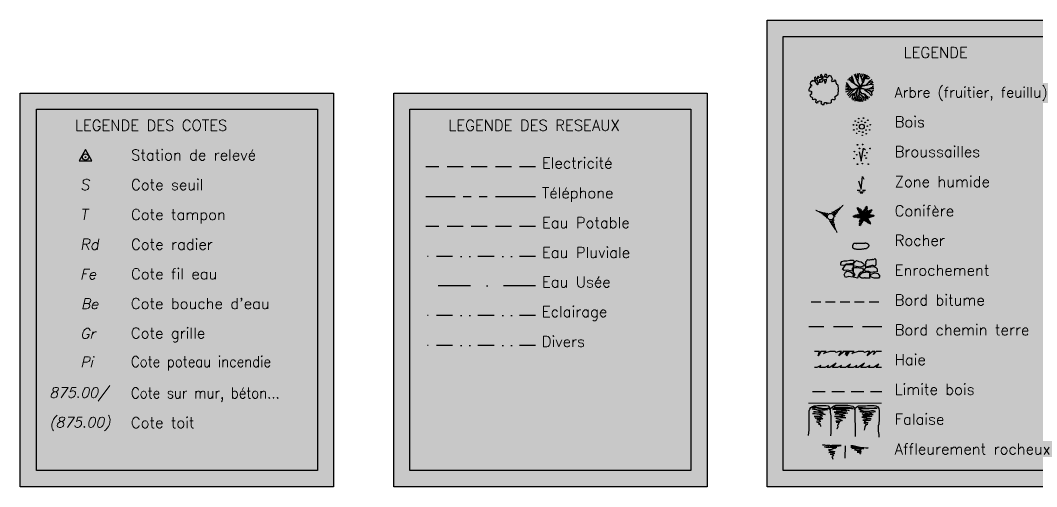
# Paper-space layout 'Layout1' of a CAD drawing. Extents: x -43 to 2298, y -18 to 768.
# Drawn here: x 115.1 to 272.8, y 117.5 to 189.8 of the extents above; entities that cross this region are included whole.
import ezdxf

# ---------------------------------------------------------------- set-up
doc = ezdxf.new("R2010")
doc.units = 0
doc.header["$LTSCALE"] = 2
doc.header["$PDMODE"] = 32
doc.header["$PDSIZE"] = 0.1
for name, pattern in [('CACHE', [0.375, 0.25, -0.125]), ('CACHE2', [0.1875, 0.125, -0.0625]), ('DISCONTINU2', [0.375, 0.25, -0.125]), ('DISCONTINUX2', [1.5, 1, -0.5]), ('DIVISE2', [0.625, 0.25, -0.125, 0, -0.125, 0, -0.125]), ('FANTOME2', [1.25, 0.625, -0.125, 0.125, -0.125, 0.125, -0.125]), ('TIRETPT', [1, 0.5, -0.25, 0, -0.25])]:
    doc.linetypes.add(name, pattern=pattern)
for name, color, linetype in [('ALTITUDE', 7, 'Continuous'), ('CARTOUCHE', 7, 'Continuous'), ('CARTOUCHE_Hachures', 255, 'Continuous'), ('NUMERO', 4, 'Continuous')]:
    doc.layers.add(name, color=color, linetype=linetype)
doc.styles.add('17', font='romans.shx', dxfattribs={"oblique": 13.5, "height": 0.34})
doc.styles.add('20', font='romand', dxfattribs={"height": 1})
doc.styles.add('9', font='romans', dxfattribs={"oblique": 13.5, "height": 0.28})

# ---------------------------------------------------------------- blocks, each defined once
blk = doc.blocks.new('1')
at = {"color": 0}
blk.add_point((0, 0), dxfattribs=at)
at = {"layer": 'ALTITUDE', "style": '9', "oblique": 13.5}
blk.add_attdef('ALT', (0.25, 0), '', height=0.7, dxfattribs=at)
at = {"layer": 'NUMERO', "style": '9', "oblique": 13.5}
blk.add_attdef('MAT', (0.25, 0.85), '', height=0.7, dxfattribs=at)

psp = doc.layouts.get("Layout1")

# ---------------------------------------------------------------- hatches: boundary and pattern name
at = {"layer": 'CARTOUCHE_Hachures'}
for points in [[(230.96, 189.78), (282.9, 189.78), (282.9, 117.48), (230.96, 117.48)], [(115.12, 178.5), (163.71, 178.5), (163.71, 117.48), (115.12, 117.48)], [(173.04, 178.5), (221.63, 178.5), (221.63, 117.48), (173.04, 117.48)]]:
    psp.add_hatch(color=256, dxfattribs=at).paths.add_polyline_path(points)

# ---------------------------------------------------------------- linework, layer by layer
at = {"layer": 'CARTOUCHE', "color": 90}
for p, q in [((239.26, 181.31, 1051.95), (239.18, 181.16, 1051.95)), ((239.4, 181.39, 1051.95), (239.26, 181.31, 1051.95)), ((239.47, 181.2, 1051.95), (239.4, 181.39, 1051.95)), ((239.9, 181.39, 1051.95), (239.87, 181.2, 1051.95)), ((240.17, 181.37, 1051.95), (239.9, 181.39, 1051.95)), ((240.24, 181.19, 1051.95), (240.17, 181.37, 1051.95)), ((244.46, 181.41), (244.95, 180.27)), ((244.67, 181.49), (244.74, 180.83)), ((244.98, 181.56), (244.93, 180.86)), ((245.24, 181.57), (245.07, 180.87)), ((245.49, 181.29), (245.61, 181.54)), ((245.49, 181.07), (245.49, 181.29)), ((245.83, 181.5), (245.7, 181.14)), ((246.04, 181.44), (245.96, 180.98)), ((245.96, 180.98), (246.29, 181.34)), ((237.69, 180.2, 1051.95), (237.63, 179.95, 1051.95)), ((237.63, 179.95, 1051.95), (237.86, 179.74, 1051.95)), ((237.84, 180.31, 1051.95), (237.69, 180.2, 1051.95)), ((237.86, 179.74, 1051.95), (237.78, 179.59, 1051.95)), ((238.02, 180.44, 1051.95), (237.84, 180.31, 1051.95)), ((238.14, 180.32, 1051.95), (238.02, 180.44, 1051.95)), ((238.35, 180.55, 1051.95), (238.14, 180.32, 1051.95)), ((238.45, 181.03, 1051.95), (238.31, 180.84, 1051.95)), ((238.31, 180.84, 1051.95), (238.35, 180.55, 1051.95)), ((238.48, 180.48, 1051.95), (238.4, 180.21, 1051.95)), ((238.4, 180.21, 1051.95), (238.78, 179.79, 1051.95)), ((238.55, 180.78, 1051.95), (238.45, 181.03, 1051.95)), ((238.61, 180.57, 1051.95), (238.48, 180.48, 1051.95)), ((238.81, 180.73, 1051.95), (238.55, 180.78, 1051.95)), ((238.83, 180.47, 1051.95), (238.61, 180.57, 1051.95)), ((238.88, 181.11, 1051.95), (238.78, 180.96, 1051.95)), ((238.78, 180.96, 1051.95), (238.81, 180.73, 1051.95)), ((238.78, 179.79, 1051.95), (238.88, 179.89, 1051.95)), ((238.88, 179.89, 1051.95), (238.83, 180.47, 1051.95)), ((239.03, 180.89, 1051.95), (238.88, 181.11, 1051.95)), ((239.13, 180.36, 1051.95), (238.97, 180.13, 1051.95)), ((238.97, 180.13, 1051.95), (239.51, 180.22, 1051.95)), ((239.02, 180.54, 1051.95), (239.13, 180.36, 1051.95)), ((239.34, 180.53, 1051.95), (239.02, 180.54, 1051.95)), ((239.29, 180.85, 1051.95), (239.03, 180.89, 1051.95)), ((239.18, 181.16, 1051.95), (239.33, 181.01, 1051.95)), ((239.33, 181.01, 1051.95), (239.29, 180.85, 1051.95)), ((239.51, 180.9, 1051.95), (239.34, 180.53, 1051.95)), ((239.67, 180.94, 1051.95), (239.47, 181.2, 1051.95)), ((239.67, 180.54, 1051.95), (239.51, 180.9, 1051.95)), ((239.51, 180.22, 1051.95), (239.67, 180.54, 1051.95)), ((239.85, 181.03, 1051.95), (239.67, 180.94, 1051.95)), ((239.87, 181.2, 1051.95), (239.85, 181.03, 1051.95)), ((239.86, 180.63, 1051.95), (240.09, 180.67, 1051.95)), ((239.93, 179.96, 1051.95), (239.86, 180.63, 1051.95)), ((240.12, 180.45, 1051.95), (239.93, 179.96, 1051.95)), ((240.05, 181.1, 1051.95), (240.24, 181.19, 1051.95)), ((240.12, 180.85, 1051.95), (240.05, 181.1, 1051.95)), ((240.09, 180.67, 1051.95), (240.12, 180.45, 1051.95)), ((240.28, 180.87, 1051.95), (240.12, 180.85, 1051.95)), ((240.45, 181.06, 1051.95), (240.28, 180.87, 1051.95)), ((240.46, 181.2, 1051.95), (240.45, 181.06, 1051.95)), ((240.57, 181.23, 1051.95), (240.46, 181.2, 1051.95)), ((240.87, 181.12, 1051.95), (240.57, 181.23, 1051.95)), ((240.96, 180.88, 1051.95), (240.87, 181.12, 1051.95)), ((240.95, 180.48, 1051.95), (241.07, 180.68, 1051.95)), ((241.1, 180.24, 1051.95), (240.95, 180.48, 1051.95)), ((241.07, 180.68, 1051.95), (240.96, 180.88, 1051.95)), ((241.32, 180.31, 1051.95), (241.1, 180.24, 1051.95)), ((241.35, 180.49, 1051.95), (241.3, 180.43, 1051.95)), ((241.3, 180.43, 1051.95), (241.32, 180.31, 1051.95)), ((241.6, 180.45, 1051.95), (241.35, 180.49, 1051.95)), ((241.64, 180.1, 1051.95), (241.6, 180.45, 1051.95)), ((241.76, 179.83, 1051.95), (241.64, 180.1, 1051.95)), ((241.94, 179.78, 1051.95), (241.76, 179.83, 1051.95)), ((241.98, 179.62, 1051.95), (241.94, 179.78, 1051.95)), ((243.16, 179.85), (243.52, 179.6)), ((243.93, 179.23), (243.24, 180.13)), ((243.56, 180.55), (243.42, 180.51)), ((243.72, 180.51), (243.56, 180.55)), ((244.08, 180.21), (243.65, 180.86)), ((243.96, 180.36), (243.72, 180.51)), ((243.86, 181.02), (244.15, 180.46)), ((244.05, 181.21), (244.24, 180.67)), ((244.57, 179.87), (244.08, 180.21)), ((244.15, 180.46), (244.51, 179.93)), ((244.24, 180.67), (244.42, 180.07)), ((244.42, 180.07), (244.59, 179.88)), ((245.11, 179.51), (244.57, 179.87)), ((244.59, 179.88), (245.1, 179.54)), ((244.74, 180.83), (244.99, 180.23)), ((244.95, 180.27), (245.26, 179.71)), ((245.07, 180.87), (244.99, 180.18)), ((244.99, 180.23), (245.27, 179.72)), ((245.26, 179.71), (245.48, 179.42)), ((245.27, 179.72), (245.41, 179.65)), ((245.41, 179.65), (245.57, 179.77)), ((245.6, 179.74), (245.45, 179.61)), ((246.32, 179.75), (245.46, 179.62)), ((245.7, 180.53), (245.49, 181.07)), ((245.7, 181.14), (245.54, 180.95)), ((245.57, 179.77), (245.77, 180.08)), ((245.8, 180.1), (245.6, 179.74)), ((245.96, 180.98), (245.7, 180.57)), ((245.77, 180.08), (245.7, 180.53)), ((246.05, 180.84), (245.8, 180.1)), ((246.08, 180.83), (245.82, 180.09)), ((245.85, 179.64), (246.34, 179.73)), ((246.49, 181.23), (246.05, 180.84)), ((246.7, 181.07), (246.08, 180.83)), ((246.42, 180.73), (246.08, 180.8)), ((246.64, 180.07), (246.26, 179.73)), ((246.67, 180.07), (246.32, 179.75)), ((246.34, 179.73), (246.98, 179.88)), ((246.66, 180.73), (246.42, 180.73)), ((246.85, 180.34), (246.64, 180.07)), ((246.9, 180.89), (246.66, 180.73)), ((247.3, 180.27), (246.67, 180.07)), ((247.19, 180.53), (246.85, 180.34)), ((246.97, 179.91), (246.92, 179.87)), ((247.12, 179.99), (246.97, 179.91)), ((246.98, 179.88), (247.46, 179.84)), ((247.37, 180.13), (247.12, 179.99)), ((237.51, 179.24, 1051.95), (237.41, 179.06, 1051.95)), ((237.41, 179.06, 1051.95), (237.41, 178.84, 1051.95)), ((237.41, 178.84, 1051.95), (237.63, 178.8, 1051.95)), ((237.65, 179.36, 1051.95), (237.51, 179.24, 1051.95)), ((237.84, 178.32, 1051.95), (237.59, 178.17, 1051.95)), ((237.59, 178.17, 1051.95), (237.66, 177.98, 1051.95)), ((237.78, 179.59, 1051.95), (237.62, 179.56, 1051.95)), ((237.62, 179.56, 1051.95), (237.65, 179.36, 1051.95)), ((237.63, 178.8, 1051.95), (237.78, 178.83, 1051.95)), ((237.88, 178.65, 1051.95), (237.77, 178.57, 1051.95)), ((237.77, 178.57, 1051.95), (237.84, 178.32, 1051.95)), ((237.78, 178.83, 1051.95), (237.88, 178.65, 1051.95)), ((241.47, 177.93, 1051.95), (241.74, 178.16, 1051.95)), ((241.74, 178.16, 1051.95), (241.9, 178.24, 1051.95)), ((241.9, 178.24, 1051.95), (241.97, 178.36, 1051.95)), ((241.95, 179.05, 1051.95), (242.04, 179.23, 1051.95)), ((242.04, 178.93, 1051.95), (241.95, 179.05, 1051.95)), ((241.97, 178.36, 1051.95), (242.04, 178.93, 1051.95)), ((242.04, 179.23, 1051.95), (241.98, 179.62, 1051.95)), ((243.09, 179.29), (244.07, 179.09)), ((243.11, 179.6), (243.62, 179.35)), ((243.67, 178.99), (243.12, 179)), ((243.18, 178.67), (243.8, 178.88)), ((243.87, 178.78), (243.35, 178.3)), ((244.24, 178.8), (243.53, 178.09)), ((244.27, 179.05), (243.67, 178.99)), ((244.24, 179.06), (243.87, 178.78)), ((244.18, 178.33), (243.91, 178.11)), ((244.23, 179.07), (243.93, 179.23)), ((244.51, 178.43), (244.18, 178.33)), ((244.51, 178.42), (244.21, 178.08)), ((244.75, 179.21), (244.23, 179.07)), ((244.76, 179.21), (244.24, 178.8)), ((244.77, 179.18), (244.27, 179.05)), ((244.74, 178.71), (244.51, 178.43)), ((244.52, 178.42), (244.78, 178.7)), ((244.6, 177.92), (244.52, 178.42)), ((244.94, 179), (244.74, 178.71)), ((245.25, 179.23), (244.75, 179.21)), ((245.02, 179.18), (244.77, 179.18)), ((244.78, 178.7), (244.94, 178.99)), ((244.8, 178.49), (244.88, 178.89)), ((244.82, 178.18), (244.8, 178.49)), ((244.89, 178.87), (244.81, 178.48)), ((244.81, 178.48), (244.85, 178.17)), ((244.92, 177.88), (244.82, 178.18)), ((244.85, 178.17), (244.98, 177.72)), ((245.11, 179.38), (244.94, 179)), ((244.94, 178.99), (245.13, 179.38)), ((245, 179.36), (245.22, 179.57)), ((245.3, 179.15), (245.02, 179.18)), ((245.22, 179.57), (245.07, 179.32)), ((245.07, 179.32), (245.37, 179.14)), ((245.1, 179.54), (245.37, 179.56)), ((245.39, 179.54), (245.11, 179.51)), ((245.13, 179.38), (245.11, 179.38)), ((245.37, 179.14), (245.13, 179.37)), ((245.17, 178.04), (245.35, 179.2)), ((245.37, 179.2), (245.18, 178.03)), ((245.22, 179.6), (245.4, 179.62)), ((245.3, 178.37), (245.26, 178.56)), ((245.3, 178.83), (245.49, 178.61)), ((245.3, 178.8), (245.46, 178.59)), ((245.35, 178.27), (245.3, 178.37)), ((245.35, 179.2), (245.37, 179.2)), ((245.46, 178.18), (245.35, 178.27)), ((245.37, 179.56), (245.37, 179.14)), ((245.37, 179.14), (245.56, 179.21)), ((245.38, 179.14), (245.39, 179.54)), ((245.57, 179.18), (245.38, 179.14)), ((245.51, 179.44), (245.39, 179.12)), ((245.4, 179.62), (245.51, 179.44)), ((245.45, 179.57), (245.85, 179.64)), ((245.46, 179.62), (245.45, 179.57)), ((245.46, 178.59), (245.6, 178.44)), ((245.62, 178.06), (245.46, 178.18)), ((245.49, 178.61), (245.61, 178.46)), ((245.56, 179.21), (245.74, 179.21)), ((245.74, 179.19), (245.57, 179.18)), ((245.6, 178.44), (245.9, 178.4)), ((245.61, 178.46), (245.89, 178.43)), ((245.74, 179.21), (246.22, 179.04)), ((246.2, 179.03), (245.74, 179.19)), ((245.89, 178.43), (246.1, 178.32)), ((245.9, 178.4), (246.03, 178.34)), ((246.1, 178.22), (245.96, 178.39)), ((246.03, 178.34), (246.1, 178.31)), ((246.07, 179), (246.61, 178.62)), ((246.1, 178.32), (246.31, 178.11)), ((246.1, 178.31), (246.28, 178.12)), ((246.14, 178.1), (246.1, 178.22)), ((246.8, 178.89), (246.19, 179.03)), ((246.78, 179.17), (246.2, 179.03)), ((246.22, 179.04), (246.8, 178.9)), ((246.61, 178.62), (247.12, 178.07)), ((247.49, 179.16), (246.78, 179.17)), ((247.09, 179.3), (246.79, 179.18)), ((246.8, 178.9), (247.02, 178.72)), ((247.02, 178.73), (246.8, 178.89)), ((247.2, 178.74), (247.02, 178.73)), ((247.02, 178.72), (247.11, 178.52)), ((247.47, 179.43), (247.09, 179.3)), ((247.11, 178.52), (247.18, 178.2)), ((247.31, 178.59), (247.19, 178.62)), ((247.44, 178.88), (247.2, 178.74)), ((247.46, 179.57), (247.22, 179.53)), ((237.66, 177.98, 1051.95), (237.88, 177.88, 1051.95)), ((237.88, 177.88, 1051.95), (237.96, 177.76, 1051.95)), ((237.96, 177.76, 1051.95), (237.94, 177.56, 1051.95)), ((237.94, 177.56, 1051.95), (238.16, 177.48, 1051.95)), ((238.16, 177.48, 1051.95), (238.36, 177.6, 1051.95)), ((238.36, 177.6, 1051.95), (238.57, 177.43, 1051.95)), ((238.57, 177.43, 1051.95), (238.44, 177.14, 1051.95)), ((238.44, 177.14, 1051.95), (238.68, 176.97, 1051.95)), ((238.68, 176.97, 1051.95), (238.84, 177.02, 1051.95)), ((238.79, 177.2, 1051.95), (239.07, 177.31, 1051.95)), ((238.84, 177.02, 1051.95), (238.79, 177.2, 1051.95)), ((239.07, 177.31, 1051.95), (239.3, 177.27, 1051.95)), ((239.36, 177.11, 1051.95), (239.29, 176.92, 1051.95)), ((239.29, 176.92, 1051.95), (239.52, 176.74, 1051.95)), ((239.3, 177.27, 1051.95), (239.36, 177.11, 1051.95)), ((239.52, 176.74, 1051.95), (239.78, 176.75, 1051.95)), ((239.78, 176.75, 1051.95), (239.8, 176.9, 1051.95)), ((239.8, 176.9, 1051.95), (239.91, 177.04, 1051.95)), ((239.91, 177.04, 1051.95), (240.16, 177.03, 1051.95)), ((240.16, 177.03, 1051.95), (240.13, 176.9, 1051.95)), ((240.13, 176.9, 1051.95), (240.26, 176.88, 1051.95)), ((240.26, 176.88, 1051.95), (240.35, 176.98, 1051.95)), ((240.35, 176.98, 1051.95), (240.5, 176.93, 1051.95)), ((240.5, 176.93, 1051.95), (240.77, 176.98, 1051.95)), ((240.77, 176.98, 1051.95), (240.95, 177.09, 1051.95)), ((240.92, 177.17, 1051.95), (240.93, 177.44, 1051.95)), ((240.95, 177.09, 1051.95), (240.92, 177.17, 1051.95)), ((240.93, 177.44, 1051.95), (241.08, 177.55, 1051.95)), ((241.08, 177.55, 1051.95), (241.26, 177.5, 1051.95)), ((241.26, 177.5, 1051.95), (241.45, 177.5, 1051.95)), ((241.45, 177.5, 1051.95), (241.56, 177.65, 1051.95)), ((241.5, 177.74, 1051.95), (241.47, 177.93, 1051.95)), ((241.56, 177.65, 1051.95), (241.5, 177.74, 1051.95)), ((243.91, 178.11), (243.69, 177.84)), ((244.21, 178.08), (244.06, 177.55)), ((244.29, 177.4), (244.41, 177.72)), ((244.41, 177.72), (244.59, 177.91)), ((244.76, 177.55), (244.6, 177.92)), ((244.62, 177.26), (244.61, 177.92)), ((244.85, 177.24), (244.76, 177.55)), ((244.99, 177.6), (244.92, 177.88)), ((244.98, 177.72), (245.2, 177.18)), ((245.04, 177.24), (244.99, 177.6)), ((245.25, 177.61), (245.17, 178.04)), ((245.18, 178.03), (245.48, 177.81)), ((245.41, 177.14), (245.25, 177.61)), ((245.59, 177.16), (245.45, 177.62)), ((245.48, 177.81), (245.61, 177.62)), ((245.57, 178.11), (245.83, 177.97)), ((245.61, 177.62), (245.75, 177.21)), ((245.79, 177.86), (245.62, 178.06)), ((245.99, 177.3), (245.79, 177.86)), ((245.83, 177.97), (246, 177.82)), ((246, 177.82), (246.09, 177.7)), ((246.09, 177.7), (246.22, 177.37)), ((246.24, 177.8), (246.14, 178.1)), ((246.36, 177.53), (246.24, 177.8)), ((246.29, 178.12), (246.58, 177.92)), ((246.31, 178.11), (246.58, 177.55)), ((246.58, 177.92), (246.89, 177.85))]:
    psp.add_line(p, q, dxfattribs=at)
at = {"layer": 'CARTOUCHE', "color": 3, "linetype": 'Continuous'}
for p, q in [((245.91, 159.45), (246.42, 161.03)), ((246.2, 160.83), (246.29, 160.64)), ((246.34, 160.78), (246.27, 160.93)), ((246.34, 160.98), (246.37, 160.87)), ((246.5, 160.86), (246.34, 160.78)), ((246.37, 160.87), (246.47, 160.93)), ((245.89, 159.43), (244.23, 159.38)), ((244.4, 159.38), (244.31, 159.46)), ((244.31, 159.32), (244.4, 159.38)), ((244.37, 159.51), (244.5, 159.38)), ((244.5, 159.38), (244.38, 159.26)), ((244.64, 159.39), (244.48, 159.56)), ((244.5, 159.23), (244.64, 159.38)), ((244.61, 159.61), (244.79, 159.4)), ((244.79, 159.4), (244.62, 159.22)), ((244.64, 159.38), (244.63, 159.38)), ((244.91, 159.4), (244.74, 159.65)), ((244.75, 159.2), (244.92, 159.4)), ((244.86, 159.69), (245.07, 159.42)), ((245.07, 159.41), (244.88, 159.17)), ((244.89, 160.67), (245, 160.64)), ((245.05, 160.56), (244.89, 160.59)), ((245.9, 159.45), (244.9, 160.77)), ((244.93, 160.48), (245.14, 160.44)), ((245.22, 159.41), (244.97, 159.74)), ((245.24, 160.32), (244.99, 160.37)), ((245, 160.64), (245, 160.76)), ((245, 159.12), (245.23, 159.41)), ((245.08, 160.74), (245.06, 160.56)), ((245.06, 160.25), (245.31, 160.22)), ((245.23, 159.41), (245.07, 159.41)), ((245.4, 160.1), (245.1, 160.12)), ((245.14, 160.44), (245.13, 160.45)), ((245.13, 160), (245.5, 159.98)), ((245.13, 159.74), (245.38, 159.42)), ((245.14, 160.45), (245.2, 160.67)), ((245.39, 159.42), (245.16, 159.13)), ((245.59, 159.85), (245.23, 159.87)), ((245.23, 159.41), (245.23, 159.41)), ((245.31, 160.6), (245.24, 160.32)), ((245.9, 159.42), (245.25, 157.89)), ((245.54, 159.42), (245.29, 159.75)), ((245.31, 160.23), (245.42, 160.51)), ((245.32, 159.74), (245.69, 159.72)), ((245.32, 159.14), (245.55, 159.42)), ((245.5, 159.98), (245.4, 160.1)), ((245.51, 160.44), (245.41, 160.11)), ((245.79, 159.59), (245.42, 159.62)), ((245.46, 159.72), (245.7, 159.43)), ((245.46, 159.15), (245.83, 159.24)), ((245.71, 159.43), (245.48, 159.14)), ((245.49, 159.98), (245.62, 160.37)), ((245.5, 159.98), (245.5, 159.98)), ((245.71, 160.25), (245.59, 159.85)), ((245.69, 159.73), (245.81, 160.12)), ((245.7, 159.43), (245.69, 159.43)), ((245.88, 159.97), (245.78, 159.6)), ((245.97, 159.62), (245.78, 159.94)), ((245.78, 159.6), (245.78, 159.61)), ((245.83, 159.24), (245.82, 159.24)), ((245.83, 160.09), (246.02, 159.78)), ((245.83, 159.25), (245.99, 158.92)), ((246.07, 159.93), (245.87, 160.24)), ((245.92, 159.45), (247.25, 160.45)), ((245.92, 160.39), (246.11, 160.08)), ((245.92, 159.44), (247.58, 159.5)), ((245.92, 159.42), (247.03, 158.19)), ((246.33, 159.76), (245.97, 159.63)), ((245.97, 159.63), (245.97, 159.64)), ((245.98, 158.91), (246.05, 159.28)), ((246.16, 160.23), (246.01, 160.49)), ((246.02, 159.78), (246.41, 159.91)), ((246.04, 159.29), (246.41, 159.3)), ((246.05, 159.28), (246.05, 159.28)), ((246.46, 160.06), (246.07, 159.94)), ((246.07, 159.56), (246.09, 159.92)), ((246.07, 159.56), (246.08, 159.57)), ((246.44, 159.46), (246.07, 159.56)), ((246.08, 160.6), (246.21, 160.37)), ((246.11, 160.08), (246.16, 160.23)), ((246.11, 160.08), (246.11, 160.08)), ((246.11, 159.44), (246.33, 159.73)), ((246.36, 159.15), (246.11, 159.44)), ((246.11, 159.44), (246.12, 159.44)), ((246.12, 160.09), (246.51, 160.21)), ((246.25, 160.5), (246.15, 160.72)), ((246.5, 160.33), (246.17, 160.23)), ((246.22, 160.02), (246.19, 159.65)), ((246.2, 159.66), (246.59, 159.53)), ((246.21, 160.38), (246.51, 160.45)), ((246.52, 160.59), (246.25, 160.5)), ((246.49, 159.74), (246.26, 159.45)), ((246.27, 159.45), (246.52, 159.12)), ((246.29, 160.64), (246.29, 160.65)), ((246.3, 160.64), (246.51, 160.73)), ((246.32, 159.75), (246.34, 160.11)), ((246.72, 159.63), (246.33, 159.75)), ((246.42, 159.45), (246.65, 159.74)), ((246.68, 159.13), (246.43, 159.45)), ((246.47, 160.21), (246.45, 159.84)), ((246.45, 159.84), (246.57, 159.94)), ((246.45, 159.85), (246.84, 159.73)), ((246.45, 159.84), (246.45, 159.84)), ((246.57, 159.94), (246.59, 160.24)), ((246.91, 159.83), (246.58, 159.93)), ((246.81, 159.75), (246.58, 159.46)), ((246.58, 159.46), (246.74, 159.47)), ((246.58, 159.46), (246.58, 159.46)), ((246.59, 159.46), (246.84, 159.14)), ((246.72, 160.29), (246.69, 160.03)), ((246.7, 160.04), (246.98, 159.93)), ((246.74, 159.47), (246.93, 159.7)), ((246.95, 159.18), (246.74, 159.45)), ((246.8, 160.11), (246.84, 160.35)), ((247.07, 160.03), (246.8, 160.11)), ((247.06, 159.67), (246.89, 159.47)), ((246.9, 159.47), (247.07, 159.22)), ((246.95, 160.41), (246.91, 160.2)), ((246.91, 160.2), (246.92, 160.21)), ((246.92, 160.2), (247.14, 160.15)), ((247.02, 159.48), (247.2, 159.65)), ((247.2, 159.26), (247.02, 159.48)), ((247.03, 160.29), (247.06, 160.45)), ((247.21, 160.26), (247.03, 160.28)), ((247.15, 160.45), (247.11, 160.35)), ((247.11, 160.35), (247.23, 160.34)), ((247.32, 159.64), (247.17, 159.49)), ((247.17, 159.49), (247.18, 159.49)), ((247.17, 159.48), (247.33, 159.31)), ((247.31, 159.49), (247.44, 159.61)), ((247.45, 159.36), (247.31, 159.49)), ((247.5, 159.55), (247.42, 159.49)), ((247.42, 159.49), (247.51, 159.42)), ((245.41, 158.27), (245.19, 158.2)), ((245.19, 158.07), (245.36, 158.14)), ((245.2, 158.33), (245.47, 158.41)), ((245.32, 158.04), (245.21, 157.99)), ((245.52, 158.52), (245.22, 158.47)), ((245.64, 158.8), (245.24, 158.72)), ((245.24, 158.6), (245.57, 158.67)), ((245.3, 158.86), (245.7, 158.95)), ((245.34, 157.94), (245.32, 158.04)), ((245.76, 159.1), (245.36, 159.01)), ((245.36, 158.14), (245.42, 157.98)), ((245.49, 158.07), (245.42, 158.27)), ((245.42, 158.27), (245.42, 158.26)), ((245.47, 158.41), (245.56, 158.18)), ((245.63, 158.29), (245.52, 158.53)), ((245.64, 158.81), (245.58, 158.67)), ((245.58, 158.67), (245.71, 158.39)), ((245.81, 158.48), (245.64, 158.81)), ((245.64, 158.81), (245.64, 158.81)), ((245.71, 158.96), (245.87, 158.63)), ((245.93, 158.78), (245.77, 159.11)), ((246.15, 159.16), (246.06, 158.76)), ((246.51, 159.18), (246.15, 159.17)), ((246.17, 158.64), (246.26, 159.05)), ((246.25, 159.05), (246.62, 159.06)), ((246.37, 158.93), (246.28, 158.53)), ((246.73, 158.94), (246.36, 158.93)), ((246.36, 158.93), (246.36, 158.93)), ((246.36, 158.93), (246.47, 158.82)), ((246.39, 158.47), (246.46, 158.81)), ((246.47, 158.82), (246.77, 158.82)), ((246.57, 158.7), (246.49, 158.41)), ((246.83, 158.7), (246.57, 158.7)), ((246.61, 158.33), (246.65, 158.61)), ((246.65, 158.61), (246.9, 158.58)), ((246.75, 158.5), (246.72, 158.26)), ((246.97, 158.48), (246.76, 158.5)), ((246.76, 158.5), (246.76, 158.49)), ((246.84, 158.21), (246.85, 158.39)), ((246.85, 158.39), (247.02, 158.37)), ((247.02, 158.29), (246.92, 158.31)), ((246.92, 158.31), (246.92, 158.2))]:
    psp.add_line(p, q, dxfattribs=at)
at = {"layer": 'CARTOUCHE', "color": 90, "linetype": 'ByBlock'}
for p, q in [((239.08, 138.46), (238.28, 138.46)), ((238.88, 137.79), (239.08, 138.46)), ((239.28, 138.46), (238.88, 137.79)), ((240.08, 138.46), (239.28, 138.46)), ((239.68, 138.12), (240.08, 138.46)), ((240.68, 138.46), (239.68, 138.12)), ((241.48, 138.46), (240.68, 138.46)), ((241.68, 138.29), (241.48, 138.46)), ((242.08, 138.46), (241.68, 138.29)), ((242.48, 138.46), (242.08, 138.46)), ((242.08, 137.79), (242.48, 138.46)), ((242.88, 138.46), (242.08, 137.79)), ((243.47, 138.46), (242.67, 138.46)), ((243.28, 138.46), (242.88, 138.46)), ((243.08, 137.96), (243.28, 138.46)), ((243.48, 138.46), (243.08, 137.96)), ((243.27, 137.79), (243.47, 138.46)), ((243.67, 138.46), (243.27, 137.79)), ((244.28, 138.46), (243.48, 138.46)), ((244.47, 138.46), (243.67, 138.46)), ((244.07, 138.12), (244.47, 138.46)), ((245.07, 138.46), (244.07, 138.12)), ((245.87, 138.46), (245.07, 138.46)), ((246.07, 138.29), (245.87, 138.46)), ((246.47, 138.46), (246.07, 138.29)), ((246.87, 138.46), (246.47, 138.46)), ((246.47, 137.79), (246.87, 138.46)), ((247.27, 138.46), (246.47, 137.79)), ((247.67, 138.46), (247.27, 138.46)), ((247.47, 137.96), (247.67, 138.46)), ((247.87, 138.46), (247.47, 137.96)), ((248.67, 138.46), (247.87, 138.46)), ((238.68, 135.96), (238.28, 135.96)), ((239.28, 136.29), (238.68, 135.96)), ((239.08, 135.96), (239.28, 136.29)), ((239.88, 135.96), (239.08, 135.96)), ((240.48, 136.29), (239.88, 135.96)), ((240.28, 135.96), (240.48, 136.29)), ((240.68, 135.96), (240.28, 135.96)), ((241.68, 136.62), (240.68, 135.96)), ((241.08, 135.96), (241.68, 136.62)), ((241.88, 135.96), (241.08, 135.96)), ((242.48, 136.29), (241.88, 135.96)), ((242.28, 135.96), (242.48, 136.29)), ((243.08, 135.96), (242.28, 135.96)), ((243.07, 135.96), (242.67, 135.96)), ((243.67, 136.29), (243.07, 135.96)), ((243.88, 136.46), (243.08, 135.96)), ((243.47, 135.96), (243.67, 136.29)), ((244.27, 135.96), (243.47, 135.96)), ((243.48, 135.96), (243.88, 136.46)), ((244.28, 135.96), (243.48, 135.96)), ((244.87, 136.29), (244.27, 135.96)), ((244.67, 135.96), (244.87, 136.29)), ((245.07, 135.96), (244.67, 135.96)), ((246.07, 136.62), (245.07, 135.96)), ((245.47, 135.96), (246.07, 136.62)), ((246.27, 135.96), (245.47, 135.96)), ((246.87, 136.29), (246.27, 135.96)), ((246.67, 135.96), (246.87, 136.29)), ((247.47, 135.96), (246.67, 135.96)), ((248.27, 136.46), (247.47, 135.96)), ((247.87, 135.96), (248.27, 136.46)), ((248.67, 135.96), (247.87, 135.96))]:
    psp.add_line(p, q, dxfattribs=at)
at = {"layer": 'CARTOUCHE', "color": 90, "linetype": 'DISCONTINUX2'}
psp.add_line((237.97, 132.25), (248.72, 132.25), dxfattribs=at)
at = {"layer": 'CARTOUCHE', "color": 0}
for points in [[(230.96, 189.78), (282.9, 189.78), (282.9, 117.48), (230.96, 117.48), (230.96, 189.78)], [(115.12, 178.5), (163.71, 178.5), (163.71, 117.48), (115.12, 117.48), (115.12, 178.5)], [(173.04, 178.5), (221.63, 178.5), (221.63, 117.48), (173.04, 117.48), (173.04, 178.5)]]:
    psp.add_lwpolyline(points, dxfattribs=at)
at = {"layer": 'CARTOUCHE', "color": 7, "lineweight": 25}
for points in [[(233.46, 187.28), (280.4, 187.28), (280.4, 119.98), (233.46, 119.98), (233.46, 187.28)], [(175.54, 176), (219.13, 176), (219.13, 119.98), (175.54, 119.98), (175.54, 176)]]:
    psp.add_lwpolyline(points, dxfattribs=at)
at = {"layer": 'CARTOUCHE', "lineweight": 25}
psp.add_lwpolyline([(117.62, 176), (161.21, 176), (161.21, 119.98), (117.62, 119.98), (117.62, 176)], dxfattribs=at)
at = {"layer": 'CARTOUCHE'}
psp.add_lwpolyline([(125.24, 169.73), (124.26, 168.02), (126.22, 168.02)], close=True, dxfattribs=at)
at = {"layer": 'CARTOUCHE', "color": 90}
psp.add_lwpolyline([(245.24, 169.38), (245.54, 167.94), (245.89, 169.98)], dxfattribs=at)
psp.add_lwpolyline([(245.89, 169.98, 0.070153), (245.95, 169.88, 0.070153), (246.03, 169.81, 0.065345), (246.13, 169.76, 0.065345), (246.23, 169.74)], format="xyb", dxfattribs=at)
at = {"layer": 'CARTOUCHE', "color": 1, "linetype": 'CACHE', "ltscale": 5, "flags": 128}
psp.add_lwpolyline([(195.05, 167.06), (178.04, 167.06)], dxfattribs=at)
at = {"layer": 'CARTOUCHE', "color": 130}
for points in [[(245.11, 164.92), (245.52, 163.62), (245.76, 165.58), (245.96, 165.14)], [(244.92, 163.43), (245.39, 163.43)], [(245.17, 163.2), (245.98, 163.22)], [(245.38, 163.01), (245.8, 163.01)], [(245.74, 163.43), (246.18, 163.43)]]:
    psp.add_lwpolyline(points, dxfattribs=at)
at = {"layer": 'CARTOUCHE', "color": 3, "linetype": 'FANTOME2', "ltscale": 5, "flags": 128}
psp.add_lwpolyline([(195.05, 162.43), (178.04, 162.43)], dxfattribs=at)
at = {"layer": 'CARTOUCHE', "color": 5, "linetype": 'CACHE', "ltscale": 5, "flags": 128}
psp.add_lwpolyline([(195.05, 157.81), (178.04, 157.81)], dxfattribs=at)
at = {"layer": 'CARTOUCHE', "color": 129}
for points in [[(246.35, 154.36), (246.17, 154.34), (246.02, 154.33), (245.88, 154.32), (245.75, 154.3), (245.63, 154.28), (245.53, 154.27), (245.43, 154.26), (245.34, 154.25), (245.25, 154.24), (245.16, 154.24), (245.08, 154.24), (245, 154.25), (244.92, 154.25), (244.85, 154.26), (244.78, 154.28), (244.71, 154.29), (244.64, 154.3), (244.57, 154.32), (244.51, 154.34), (244.45, 154.36), (244.4, 154.39), (244.35, 154.41), (244.31, 154.44), (244.28, 154.48), (244.26, 154.51), (244.24, 154.55), (244.23, 154.59), (244.22, 154.63), (244.22, 154.67), (244.22, 154.72), (244.23, 154.76), (244.24, 154.81), (244.25, 154.86), (244.26, 154.91), (244.27, 154.96), (244.29, 155), (244.3, 155.05), (244.32, 155.09), (244.34, 155.12), (244.36, 155.15), (244.38, 155.17), (244.4, 155.19), (244.42, 155.2), (244.44, 155.21), (244.47, 155.21), (244.5, 155.22), (244.53, 155.22), (244.57, 155.21), (244.61, 155.21), (244.65, 155.21), (244.69, 155.21), (244.73, 155.21), (244.78, 155.21), (244.83, 155.2), (244.88, 155.2), (244.92, 155.21), (244.97, 155.21), (245.01, 155.21), (245.06, 155.22), (245.11, 155.22), (245.15, 155.23), (245.21, 155.23), (245.26, 155.23), (245.32, 155.24), (245.38, 155.24), (245.44, 155.24), (245.51, 155.24), (245.58, 155.23), (245.65, 155.23), (245.71, 155.23), (245.78, 155.23), (245.84, 155.23), (245.89, 155.24), (245.94, 155.24), (245.99, 155.25), (246.04, 155.25), (246.08, 155.25), (246.12, 155.26), (246.16, 155.26), (246.2, 155.26), (246.24, 155.25), (246.28, 155.25), (246.32, 155.24), (246.36, 155.23), (246.4, 155.22), (246.44, 155.21), (246.47, 155.19), (246.5, 155.17), (246.53, 155.15), (246.56, 155.13), (246.58, 155.11), (246.6, 155.08), (246.62, 155.06), (246.64, 155.03), (246.66, 155.01), (246.67, 154.98), (246.68, 154.95), (246.7, 154.92), (246.7, 154.89), (246.71, 154.86), (246.71, 154.83), (246.71, 154.81), (246.71, 154.78), (246.7, 154.75), (246.69, 154.72), (246.67, 154.69), (246.64, 154.65), (246.61, 154.61), (246.56, 154.56), (246.5, 154.51), (246.43, 154.44), (246.35, 154.36)], [(242.83, 151.78), (242.39, 151.81), (242.37, 152.11), (242.54, 152.4), (242.91, 152.47), (243.3, 152.47), (243.8, 152.61), (244.31, 152.61), (244.46, 152.44), (244.24, 152.04), (243.75, 152.02), (243.2, 151.97), (242.83, 151.78)], [(244.16, 150.9), (243.38, 151.04), (242.89, 151), (242.64, 151.16), (242.86, 151.47), (243.13, 151.9), (243.82, 151.95), (244.29, 151.85), (244.29, 151.45), (244.14, 151.3), (244.16, 150.9)], [(245, 149.88), (245.17, 150.33), (245.47, 150.76), (245.91, 150.88), (245.86, 151.35), (245.56, 151.3), (244.93, 151.4), (244.51, 151.42), (244.29, 151.3), (244.31, 150.68), (244.56, 150.35), (244.31, 150), (245, 149.88)], [(244.38, 151.66), (244.41, 152.14), (244.81, 152.52), (245.15, 152.37), (245.52, 152.33), (245.74, 152.19), (246.05, 151.87), (245.86, 151.66), (245.44, 151.52), (244.38, 151.66)], [(248.03, 150.81), (247.39, 150.73), (247.04, 150.66), (246.74, 150.83), (246.13, 150.9), (246.03, 151.19), (246.33, 151.47), (247.02, 151.54), (247.46, 151.59), (247.83, 151.47), (248, 151.23), (248.03, 150.81)], [(244.19, 149.97), (243.64, 150.05), (243.11, 149.9), (242.91, 150.3), (243.11, 150.73), (243.3, 150.9), (243.63, 150.83), (244.04, 150.66), (244.36, 150.4), (244.19, 149.97)], [(246.89, 149.78), (246.71, 149.78), (246.57, 149.78), (246.46, 149.79), (246.37, 149.8), (246.3, 149.81), (246.24, 149.82), (246.2, 149.83), (246.15, 149.84), (246.11, 149.84), (246.07, 149.84), (246.03, 149.84), (245.98, 149.83), (245.94, 149.82), (245.89, 149.81), (245.85, 149.8), (245.8, 149.8), (245.75, 149.8), (245.7, 149.81), (245.65, 149.82), (245.61, 149.83), (245.56, 149.84), (245.52, 149.86), (245.47, 149.89), (245.44, 149.91), (245.4, 149.94), (245.38, 149.98), (245.35, 150.01), (245.33, 150.05), (245.32, 150.09), (245.31, 150.13), (245.31, 150.17), (245.32, 150.21), (245.33, 150.25), (245.35, 150.29), (245.37, 150.33), (245.4, 150.37), (245.44, 150.41), (245.48, 150.45), (245.52, 150.49), (245.56, 150.52), (245.61, 150.55), (245.65, 150.58), (245.7, 150.61), (245.75, 150.63), (245.81, 150.66), (245.86, 150.68), (245.91, 150.7), (245.97, 150.71), (246.03, 150.73), (246.09, 150.74), (246.15, 150.75), (246.21, 150.76), (246.26, 150.77), (246.32, 150.77), (246.38, 150.78), (246.44, 150.77), (246.5, 150.77), (246.56, 150.76), (246.61, 150.75), (246.66, 150.74), (246.71, 150.72), (246.75, 150.7), (246.78, 150.67), (246.81, 150.64), (246.84, 150.61), (246.85, 150.57), (246.86, 150.53), (246.87, 150.49), (246.87, 150.45), (246.86, 150.41), (246.85, 150.36), (246.84, 150.32), (246.83, 150.28), (246.81, 150.24), (246.8, 150.19), (246.8, 150.13), (246.8, 150.07), (246.82, 149.99), (246.84, 149.9), (246.89, 149.78)], [(248.2, 149.78), (247.56, 149.78), (246.99, 150), (247.09, 150.45), (247.63, 150.64), (248.1, 150.52), (248.42, 150.11), (248.2, 149.78)], [(237.36, 125.41), (237.42, 125.86), (237.46, 126.25), (237.48, 126.54), (237.48, 127.11), (237.46, 127.38), (237.46, 128.97), (237.48, 129.24), (237.55, 129.5), (237.72, 129.77), (237.99, 129.92), (238.25, 129.99), (238.52, 130.03), (238.78, 130.05), (240.13, 130.05), (240.4, 130.03), (240.62, 129.77), (240.66, 129.5), (240.71, 129.24), (240.71, 128.97), (240.77, 128.7), (240.82, 128.44), (240.82, 125.74), (240.77, 125.48), (240.77, 125.37)], [(238.09, 129.88), (238.47, 129.84), (238.89, 129.75), (239.15, 129.71), (239.43, 129.62), (239.72, 129.61), (240.21, 129.56), (240.58, 129.58), (240.29, 129.61), (239.99, 129.55), (239.46, 129.6), (238.94, 129.61), (238.47, 129.7), (238.21, 129.71), (237.87, 129.79), (238.19, 129.79), (238.45, 129.75), (238.73, 129.69), (238.99, 129.68), (239.25, 129.64), (239.52, 129.58), (239.97, 129.46), (240.31, 129.38), (239.94, 129.34), (239.08, 129.35), (238.76, 129.35), (238.49, 129.39), (238.23, 129.42), (237.92, 129.54), (238.24, 129.54), (238.6, 129.43), (238.98, 129.27), (239.36, 129.09), (239.65, 129.03), (239.25, 129.04), (238.85, 129.05), (238.44, 129.09), (238.15, 129.06), (238.44, 129.06), (238.93, 129.04), (239.36, 128.92), (239.67, 128.77), (239.95, 128.68), (239.69, 128.69), (239.17, 128.71), (238.65, 128.72), (238.23, 128.79), (237.97, 128.8), (238.4, 128.82), (238.81, 128.76), (239.21, 128.66), (239.54, 128.43), (239.17, 128.36), (238.8, 128.38), (238.48, 128.38), (238.23, 128.36), (238.63, 128.35), (239.01, 128.3), (239.32, 128.19), (239.61, 128.01), (239.35, 128.02), (239, 128.04), (238.66, 128.07), (238.39, 128.1), (238.73, 128.14), (239.03, 128.08), (239.32, 127.9), (239.04, 127.85), (238.64, 127.83), (239.02, 127.79), (239.24, 127.57), (238.85, 127.5), (238.59, 127.51), (238.89, 127.45), (239.16, 127.24), (238.91, 127.19), (239.18, 127.13), (239.22, 126.88), (239.21, 126.79)], [(240.69, 129.35), (240.82, 129.61), (241.07, 129.88), (241.33, 130.03), (241.6, 130.1), (241.86, 130.12), (243.19, 130.12), (243.45, 130.1), (243.72, 130.05), (243.98, 130.03), (244.25, 129.97), (244.51, 129.7), (244.54, 129.44), (244.54, 128.33), (244.56, 128.04), (244.56, 127.51), (244.58, 127.25), (244.58, 126.96), (244.6, 126.69), (244.6, 125.26)], [(241.09, 129.67), (241.43, 129.7), (241.78, 129.7), (242.31, 129.71), (242.81, 129.67), (243.31, 129.63), (243.59, 129.65), (244.02, 129.6), (244.34, 129.59), (244.04, 129.71), (243.59, 129.65), (243.3, 129.7), (243.02, 129.71), (242.67, 129.67), (242.38, 129.72), (242.09, 129.73), (241.62, 129.81), (241.34, 129.82), (241.69, 129.82), (242.19, 129.79), (242.71, 129.82), (243.17, 129.81), (243.56, 129.79), (243.85, 129.74), (243.56, 129.64), (243.08, 129.58), (242.77, 129.52), (242.49, 129.53), (242.14, 129.49), (241.87, 129.47), (241.59, 129.45), (241.13, 129.46), (241.5, 129.54), (241.78, 129.53), (242.07, 129.51), (242.56, 129.54), (242.96, 129.49), (243.29, 129.38), (243.66, 129.31), (243.3, 129.34), (243.02, 129.32), (242.71, 129.29), (242.43, 129.27), (241.97, 129.32), (241.64, 129.39), (241.91, 129.41), (242.31, 129.39), (242.67, 129.32), (242.97, 129.24), (243.3, 129.2), (242.98, 129.17), (242.5, 129.11), (242.05, 129.09), (241.63, 129.07), (241.33, 129.01), (241.61, 129), (242.07, 128.99), (242.35, 129.01), (242.63, 129.03), (243.03, 128.97), (243.4, 128.87), (242.96, 128.78), (242.67, 128.79), (242.19, 128.73), (241.81, 128.72), (241.52, 128.73), (241.83, 128.8), (242.19, 128.73), (242.64, 128.61), (242.99, 128.47), (242.61, 128.43), (242.12, 128.4), (241.84, 128.38), (241.42, 128.36), (241.74, 128.39), (242.16, 128.4), (242.51, 128.37), (242.86, 128.23), (243.16, 128.15), (242.81, 128.15), (242.35, 128.13), (241.93, 128.11), (241.59, 128.08), (241.92, 128), (242.26, 127.9), (242.61, 127.76), (242.31, 127.63), (241.92, 127.65), (241.58, 127.62), (242.24, 127.47), (241.92, 127.47), (241.64, 127.49), (241.92, 127.47), (242.08, 127.22), (241.84, 127), (241.93, 126.74), (241.75, 126.42), (241.76, 126.38)], [(244.54, 129.37), (244.6, 129.63), (244.87, 129.88), (245.13, 130.03), (246.22, 130.03), (246.5, 130.05), (247.57, 130.05), (247.83, 130.03), (248.1, 129.86), (248.27, 129.59), (248.32, 129.3), (248.32, 127.95), (248.3, 127.69), (248.27, 127.42), (248.25, 127.16), (248.19, 126.89), (248.19, 126.08), (248.23, 125.81), (248.25, 125.55), (248.25, 125.13)], [(245.09, 129.76), (245.38, 129.76), (245.75, 129.74), (246.23, 129.7), (246.51, 129.64), (246.84, 129.63), (247.14, 129.64), (247.48, 129.64), (247.74, 129.64), (248.04, 129.66), (247.77, 129.68), (247.28, 129.62), (247.03, 129.58), (246.76, 129.57), (246.5, 129.54), (246.2, 129.55), (245.9, 129.54), (245.44, 129.52), (245.17, 129.51), (245.59, 129.32), (245.93, 129.18), (246.36, 129.06), (246.81, 129.02), (247.08, 129.03), (247.5, 129.07), (247.75, 129.14), (247.45, 129.26), (247.15, 129.25), (246.9, 129.18), (246.6, 129.16), (246.34, 129.16), (246.05, 129.11), (245.64, 129.14), (245.35, 129.12), (245.78, 129.01), (246.17, 128.91), (246.63, 128.84), (246.91, 128.78), (247.18, 128.75), (246.85, 128.76), (246.43, 128.71), (245.96, 128.69), (245.68, 128.75), (246.03, 128.71), (246.46, 128.72), (246.86, 128.7), (247.14, 128.67), (247.41, 128.68), (247.08, 128.66), (246.61, 128.53), (246.13, 128.57), (245.77, 128.54), (246.12, 128.5), (246.56, 128.45), (246.91, 128.41), (247.18, 128.42), (246.9, 128.31), (246.44, 128.28), (246.01, 128.27), (245.65, 128.24), (246.01, 128.16), (246.43, 128.08), (246.81, 128.05), (247.08, 128.02), (246.79, 127.98), (246.44, 127.92), (246.1, 127.82), (245.8, 127.81), (246.07, 127.81), (246.41, 127.81), (246.71, 127.79), (246.98, 127.79), (246.56, 127.75), (246.3, 127.71), (246.01, 127.66), (246.34, 127.45), (246.61, 127.43), (246.22, 127.39), (245.95, 127.38), (246.31, 127.18), (246.58, 127.15), (246.3, 127.11), (246.11, 126.79), (246.04, 126.47), (245.99, 126.25)], [(240.19, 123.92), (240.67, 123.92), (241.19, 123.81), (241.68, 123.77), (242.13, 123.81), (242.45, 123.86), (241.92, 123.88), (241.64, 123.84), (241.29, 123.86), (240.96, 123.84), (240.68, 123.79), (240.38, 123.79), (239.89, 123.91), (239.53, 123.96), (240.02, 123.93), (240.49, 123.84), (240.94, 123.78), (241.41, 123.61), (241.77, 123.56), (241.44, 123.54), (241.05, 123.53), (240.65, 123.57), (240.18, 123.57), (239.85, 123.64), (240.11, 123.71), (240.52, 123.68), (240.85, 123.61), (241.24, 123.49), (241.57, 123.43), (241.18, 123.34), (240.81, 123.21), (240.46, 123.23), (240.75, 123.06), (241.13, 122.97), (241.46, 122.9), (241.13, 122.88), (240.85, 122.84), (240.5, 122.77), (240.78, 122.81), (241.09, 122.78), (241.38, 122.61), (241.08, 122.52), (240.73, 122.53), (241.05, 122.5), (241.23, 122.28), (240.98, 122.17), (241.09, 121.92), (241.12, 121.76)], [(243.03, 123.8), (242.99, 121.88)], [(243.92, 123.86), (244.31, 123.85), (244.71, 123.76), (245.14, 123.67), (245.7, 123.55), (245.97, 123.57), (246.25, 123.51), (246.61, 123.49), (245.87, 123.44), (245.35, 123.53), (245.07, 123.55), (244.6, 123.63), (244.2, 123.65), (243.93, 123.63), (244.37, 123.58), (244.87, 123.61), (245.15, 123.55), (245.55, 123.46), (245.87, 123.36), (245.48, 123.38), (245.01, 123.39), (244.73, 123.41), (244.34, 123.38), (244.06, 123.4), (244.81, 123.45), (245.2, 123.44), (245.53, 123.22), (245.22, 123.16), (244.78, 123.21), (244.51, 123.2), (244.9, 123.18), (245.22, 123.16), (245.5, 123.03), (245.1, 123.08), (244.75, 123.13), (245.14, 123.08), (245.47, 122.95), (245.2, 122.89), (244.92, 122.91), (245.23, 122.93), (245.51, 122.91), (245.24, 122.77), (244.93, 122.83), (245.24, 122.85), (245.52, 122.79), (245.25, 122.73), (245.42, 122.51)]]:
    psp.add_lwpolyline(points, dxfattribs=at)
at = {"layer": 'CARTOUCHE', "color": 142, "linetype": 'DIVISE2', "ltscale": 5, "flags": 128}
psp.add_lwpolyline([(195.05, 153.19), (178.04, 153.19)], dxfattribs=at)
at = {"layer": 'CARTOUCHE', "color": 129}
psp.add_lwpolyline([(246.16, 151.57, 0.015114), (246.48, 151.61, 0.020943), (246.72, 151.66, 0.017852), (246.99, 151.74, -0.022353), (247.22, 151.81, -0.22707), (247.49, 151.75, 0.309946), (247.71, 151.73, 0.106458), (247.79, 151.81, 0.076071), (247.85, 151.95, 0.060342), (247.88, 152.1, 0.0361), (247.88, 152.37, 0.075105), (247.8, 152.72, 0.222566), (247.71, 152.8, 0.349325), (247.57, 152.75, -0.274224), (247.41, 152.66, -0.050818), (247.29, 152.68, 0.075986), (247.22, 152.68, 0.051071), (247.08, 152.66, -0.02964), (246.85, 152.61, -0.105163), (246.58, 152.63, 0.189815), (246.42, 152.61, 0.311483), (246.39, 152.54, -0.194666), (246.35, 152.42, -0.219605), (246.24, 152.36, 0.376857), (246.18, 152.3, 0.225308), (246.21, 152.22, -0.197646), (246.25, 152.14, -0.007911), (246.25, 152.12, -0.019867), (246.25, 152.11, -0.331946), (246.22, 152.08, 0.281267), (246.18, 152.04, 0.100089), (246.18, 151.94, -0.050592), (246.18, 151.76, -0.016405), (246.17, 151.67, -0.013419), (246.16, 151.57)], format="xyb", dxfattribs=at)
at = {"layer": 'CARTOUCHE', "color": 15, "linetype": 'TIRETPT', "ltscale": 5, "flags": 128}
psp.add_lwpolyline([(195.05, 148.62), (178.04, 148.62)], dxfattribs=at)
at = {"layer": 'CARTOUCHE', "linetype": 'CACHE2', "lineweight": 25, "ltscale": 6}
psp.add_lwpolyline([(248.27, 146.06), (237.7, 146.06)], dxfattribs=at)
at = {"layer": 'CARTOUCHE', "color": 198, "linetype": 'DIVISE2', "ltscale": 5, "flags": 128}
psp.add_lwpolyline([(195.05, 144), (178.04, 144)], dxfattribs=at)
at = {"layer": 'CARTOUCHE', "linetype": 'DISCONTINU2', "ltscale": 6}
psp.add_lwpolyline([(248.76, 142.25), (237.44, 142.25)], dxfattribs=at)
at = {"layer": 'CARTOUCHE', "color": 4, "linetype": 'DIVISE2', "ltscale": 5, "flags": 128}
psp.add_lwpolyline([(195.05, 139.38), (178.04, 139.38)], dxfattribs=at)
at = {"layer": 'CARTOUCHE', "linetype": 'Continuous', "lineweight": 20}
psp.add_lwpolyline([(248.68, 130.41), (237.37, 130.41)], dxfattribs=at)
at = {"layer": 'CARTOUCHE', "color": 90}
for centre, radius in [((244.34, 173.56), 0.05), ((244.62, 174.16), 0.05), ((244.83, 173.52), 0.05), ((245.09, 173.95), 0.05), ((245.16, 174.54), 0.05), ((245.63, 173.3), 0.375), ((245.61, 174.15), 0.05), ((245.89, 174.63), 0.05), ((246.16, 173.96), 0.05), ((246.49, 173.37), 0.05), ((246.56, 174.28), 0.05), ((246.94, 173.6), 0.05), ((244.4, 172.79), 0.05), ((244.83, 172.26), 0.05), ((244.88, 172.93), 0.05), ((245.22, 172.57), 0.05), ((245.7, 171.95), 0.05), ((245.8, 172.44), 0.05), ((246.29, 172.77), 0.05), ((246.33, 172.2), 0.05), ((246.85, 172.78), 0.05), ((244.97, 170.47), 0.05), ((245.76, 170.52), 0.05), ((244.48, 169.43), 0.05), ((244.85, 168.94), 0.05), ((245.28, 169.93), 0.05), ((246.08, 168.8), 0.05), ((246.43, 169.25), 0.05), ((246.91, 169.91), 0.05), ((244.42, 168.35), 0.05), ((244.97, 167.47), 0.05), ((245.73, 167.56), 0.05), ((246.31, 168.43), 0.05), ((246.63, 167.47), 0.05), ((240.8, 159.34), 0.507)]:
    psp.add_circle(centre, radius, dxfattribs=at)
at = {"layer": 'CARTOUCHE'}
psp.add_circle((125.24, 168.59), 0.487, dxfattribs=at)
at = {"layer": 'CARTOUCHE', "color": 90}
for centre, radius, start, end in [((240.8, 159.34), 2.2, 40.4549, 44.1973), ((240.8, 159.34), 2.34, 40.9802, 44.2462), ((240.8, 159.34), 2.47, 41.1689, 43.5083), ((240.89, 159.43), 2.47, 41.1689, 43.5083), ((240.8, 159.34), 2.47, 156.2934, 157.4217), ((240.8, 159.34), 2.32, 156.0975, 157.853), ((240.8, 159.34), 2.2, 156.0461, 158.2808), ((240.8, 159.34), 2.04, 155.8599, 159.0208), ((240.8, 159.34), 1.87, 155.3964, 160.0963), ((240.8, 159.34), 1.7, 154.4405, 161.5579), ((240.8, 159.34), 1.53, 153.0547, 163.3883), ((240.8, 159.34), 1.35, 151.0729, 165.8763), ((240.8, 159.34), 1.2, 148.6916, 168.7481), ((240.8, 159.34), 1.01, 144.7758, 173.7628), ((240.8, 159.34), 0.862, 139.3523, 180.8993), ((240.8, 159.34), 0.697, 129.7392, 199.4593), ((240.8, 159.34), 0.697, 0.0342, 75.5177), ((240.8, 159.34), 0.862, 15.7436, 63.545), ((240.8, 159.34), 1.01, 23.1015, 57.8218), ((240.8, 159.34), 1.2, 28.8582, 53.423), ((240.8, 159.34), 1.35, 32.3953, 50.6958), ((240.8, 159.34), 1.53, 35.3817, 48.3688), ((240.8, 159.34), 1.7, 37.3418, 46.6984), ((240.8, 159.34), 1.87, 38.7041, 45.5236), ((240.8, 159.34), 2.04, 39.7073, 44.743), ((240.8, 159.34), 0.697, 248.9959, 319.1846), ((240.8, 159.34), 0.862, 264.3369, 307.0816), ((240.8, 159.34), 1.01, 271.8602, 303.0864), ((240.8, 159.34), 1.2, 277.485, 299.8137), ((240.8, 159.34), 1.35, 280.7643, 297.7791), ((240.8, 159.34), 1.53, 283.5326, 296.1471), ((240.8, 159.34), 1.7, 285.5683, 295.0784), ((240.8, 159.34), 1.87, 287.2141, 294.3328), ((240.8, 159.34), 2.04, 288.5714, 293.8236), ((240.8, 159.34), 2.2, 289.6146, 293.4862), ((240.8, 159.34), 2.33, 290.2378, 293.3034), ((240.8, 159.34), 2.46, 290.7761, 293.016), ((240.87, 159.22), 2.46, 290.8444, 293.016)]:
    psp.add_arc(centre, radius, start, end, dxfattribs=at)

# ---------------------------------------------------------------- block references
at = {"layer": 'CARTOUCHE', "xscale": 3.999999999999986, "yscale": 3.999999999999986, "zscale": 3.999999999999986}
psp.add_blockref('1', (125.24, 168.59), dxfattribs=at)

# ---------------------------------------------------------------- texts
at = {"layer": 'CARTOUCHE', "color": 0, "lineweight": 15, "style": '17'}
for s, height, p in [('LEGENDE ', 1.68, (252.13, 183.95)), ('LEGENDE DES RESEAUX', 1.6804, (181.52, 172.67))]:
    psp.add_text(s, height=height, rotation=0, dxfattribs=at).set_placement(p)
at = {"layer": 'CARTOUCHE', "style": '17'}
psp.add_text('Arbre (fruitier, feuillu)', height=1.6, dxfattribs=at).set_placement((250.73, 177.82))
at = {"layer": 'CARTOUCHE', "color": 0, "style": '17'}
for s, height, p in [('LEGENDE DES COTES', 1.6804, (123.6, 172.67)), ('Station de relevé', 1.6804, (132.3, 168.07)), ('Cote seuil', 1.68, (132.3, 163.45)), ('Cote tampon', 1.6804, (132.3, 158.83)), ('Cote radier', 1.6804, (132.3, 154.21)), ('Cote fil eau', 1.6804, (132.3, 149.63)), ("Cote bouche d'eau", 1.6804, (132.28, 145.03)), ('Cote grille', 1.6804, (132.28, 140.45)), ('Cote toit', 1.68, (132.28, 126.57))]:
    psp.add_text(s, height=height, dxfattribs=at).set_placement(p)
at = {"layer": 'CARTOUCHE', "color": 7, "style": '17'}
for s, height, p in [('Bois', 1.68, (250.73, 173.2)), ('Broussailles', 1.6804, (250.73, 168.58)), ('Zone humide', 1.6804, (250.73, 163.93)), ('Rocher', 1.68, (250.73, 154.83)), ('Enrochement', 1.6804, (250.73, 150.2)), ('Bord bitume', 1.6804, (250.73, 145.57)), ('Bord chemin terre', 1.6804, (250.73, 140.96)), ('Haie', 1.68, (250.73, 136.34)), ('Limite bois', 1.6804, (250.73, 131.72)), ('Falaise', 1.68, (250.73, 127.1)), ('Affleurement rocheux', 1.6804, (250.73, 122.48))]:
    psp.add_text(s, height=height, dxfattribs=at).set_placement(p)
at = {"layer": 'CARTOUCHE', "color": 0, "style": '17'}
for s, height, p in [('Electricité', 1.6804, (196.02, 166.81)), ('Téléphone', 1.68, (196.02, 162.19)), ('Conifère', 1.68, (250.73, 159.41)), ('Eau Potable', 1.6804, (196.02, 157.57)), ('Eau Pluviale', 1.6804, (196.02, 152.95)), ('Eau Usée', 1.68, (196.02, 148.38)), ('Eclairage', 1.68, (196, 143.77)), ('Divers', 1.68, (196, 139.15))]:
    psp.add_text(s, height=height, rotation=0, dxfattribs=at).set_placement(p)
at = {"layer": 'CARTOUCHE', "color": 0, "style": '20'}
for s, height, oblique, p in [('S', 1.68, 9, (124.43, 163.45)), ('T', 1.68, 9, (124.43, 158.83)), ('Rd', 1.68, 9, (124.43, 154.21)), ('Fe', 1.6, 13.5, (124.37, 149.62)), ('Be', 1.6, 13.5, (124.52, 145.03)), ('Gr', 1.6, 13.5, (124.42, 140.44)), ('Pi', 1.6, 13.5, (124.42, 136.03)), ('875.00/', 1.6, 13.5, (119.62, 131.26))]:
    psp.add_text(s, height=height, dxfattribs=dict(at, oblique=oblique)).set_placement(p)
at = {"layer": 'CARTOUCHE', "color": 0, "style": '17', "width": 0.9}
for s, p in [('Cote poteau incendie', (132.28, 136.03)), ('Cote sur mur, béton...', (132.28, 131.17))]:
    psp.add_text(s, height=1.6804, dxfattribs=at).set_placement(p)
at = {"layer": 'CARTOUCHE', "color": 154, "style": '20', "oblique": 13.5}
psp.add_text('(875.00)', height=1.6, dxfattribs=at).set_placement((119.62, 126.66))

doc.saveas('drawing.dxf')
